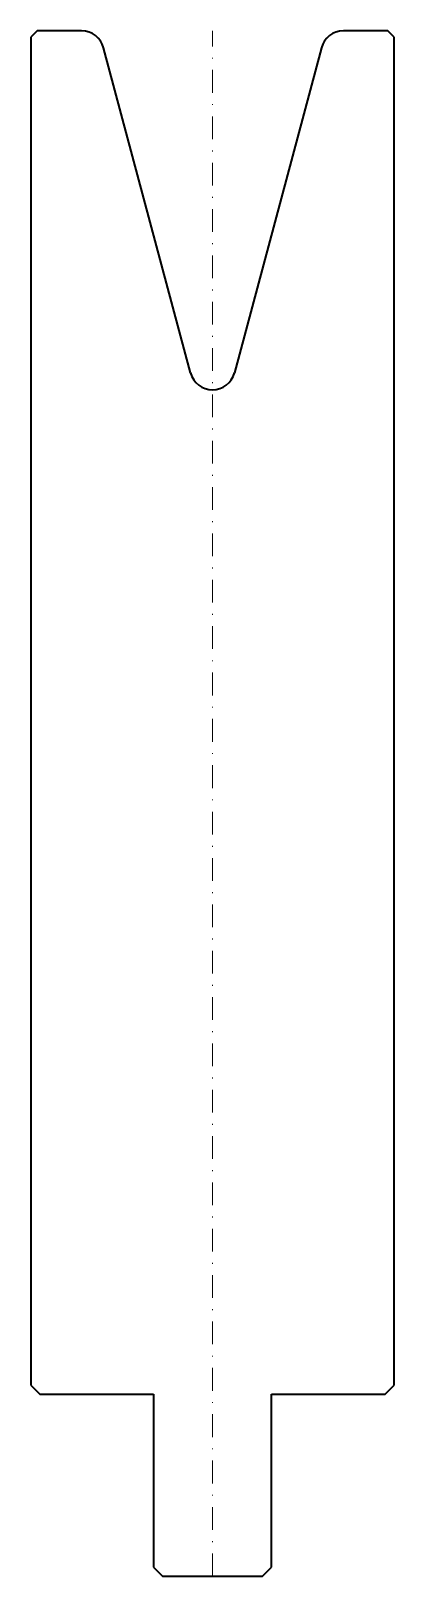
# Model space of a CAD drawing. Header units: millimetres. Extents: x -20 to 20, y -170 to 0.
import ezdxf

# ---------------------------------------------------------------- set-up
doc = ezdxf.new("R2010")
doc.units = ezdxf.units.MM
doc.header["$LTSCALE"] = 5
doc.linetypes.add('AUSGEZOGEN', pattern=[0])
doc.linetypes.add('DASHDOT', pattern=[1, 0.5, -0.25, 0, -0.25])
doc.layers.add('2', color=7, linetype='Continuous')

msp = doc.modelspace()

# ---------------------------------------------------------------- linework, layer by layer
at = {"layer": '2', "color": 7, "linetype": 'AUSGEZOGEN', "lineweight": 35}
for p, q in [((-19.3, 0), (-20, -0.7)), ((-14.41, 0), (-19.3, 0)), ((19.3, 0), (14.41, 0)), ((20, -0.7), (19.3, 0)), ((-20, -0.7), (-20, -149)), ((20, -149), (20, -0.7)), ((-2.41, -37.63), (-12, -1.85)), ((12, -1.85), (2.41, -37.63)), ((-20, -149), (-19, -150)), ((19, -150), (20, -149)), ((-19, -150), (-6.5, -150)), ((-6.5, -150), (-6.5, -169)), ((6.5, -169), (6.5, -150)), ((6.5, -150), (19, -150)), ((-6.5, -169), (-5.5, -170)), ((-5.5, -170), (5.5, -170)), ((5.5, -170), (6.5, -169))]:
    msp.add_line(p, q, dxfattribs=at)
at = {"layer": '2', "color": 7, "linetype": 'DASHDOT', "lineweight": 18}
msp.add_line((0, -170), (0, 0), dxfattribs=at)
at = {"layer": '2', "color": 7, "linetype": 'AUSGEZOGEN', "lineweight": 35}
for centre, start, end in [((14.41, -2.5), 90, 165), ((-14.41, -2.5), 15, 90), ((0, -36.98), 195, 345)]:
    msp.add_arc(centre, 2.5, start, end, dxfattribs=at)

doc.saveas('drawing.dxf')
